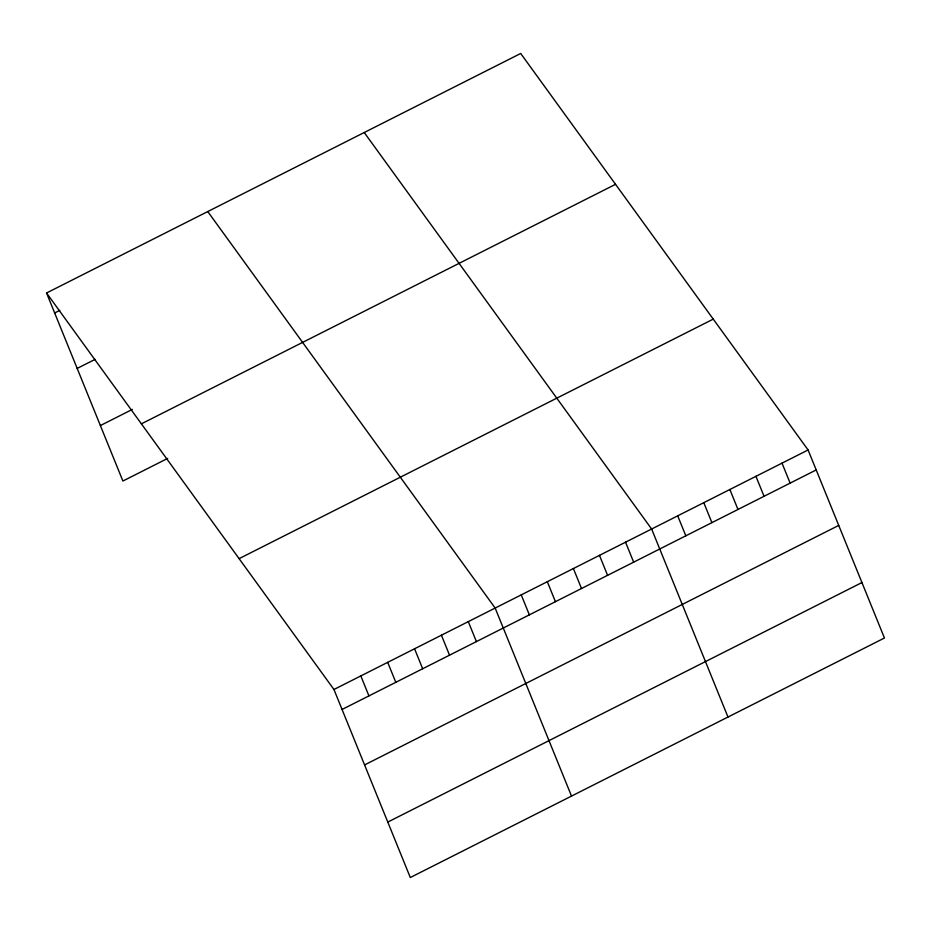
<?xml version="1.0" encoding="UTF-8"?>
<svg xmlns="http://www.w3.org/2000/svg" width="931" height="931" viewBox="0 0 931 931"><rect width="100%" height="100%" fill="white"/><g stroke="black" fill="none" stroke-linecap="round" stroke-linejoin="round"><path stroke-width="1.4" d="M46.55 292.997L520.697 53.474L808.096 449.976L884.45 638.003L410.303 877.526L333.95 689.499L46.55 292.997L122.904 481.024L167.685 458.401M54.661 312.967L59.782 310.384M77.18 368.42L95.09 359.378M100.385 425.56L132.365 409.407M141.396 423.838L615.542 184.315M239.104 558.647L713.251 319.124M333.95 689.499L808.096 449.976M342.061 709.469L816.208 469.946M364.58 764.933L838.726 525.41M387.785 822.073L861.931 582.55M364.23 132.516L651.63 529.017L727.984 717.045M207.764 211.558L495.164 608.059L571.518 796.098M782.017 463.149L790.128 483.119M755.937 476.323L764.048 496.293M729.869 489.497L737.969 509.466M703.789 502.67L711.901 522.64M677.71 515.844L685.821 535.814M625.551 542.191L633.662 562.161M599.471 555.365L607.582 575.335M573.391 568.538L581.503 588.508M547.323 581.712L555.423 601.682M521.244 594.886L529.355 614.856M468.293 621.629L476.404 641.599M441.422 635.21L449.533 655.18M414.563 648.779L422.662 668.749M387.692 662.348L395.803 682.318M360.821 675.929L368.932 695.899"/></g></svg>
